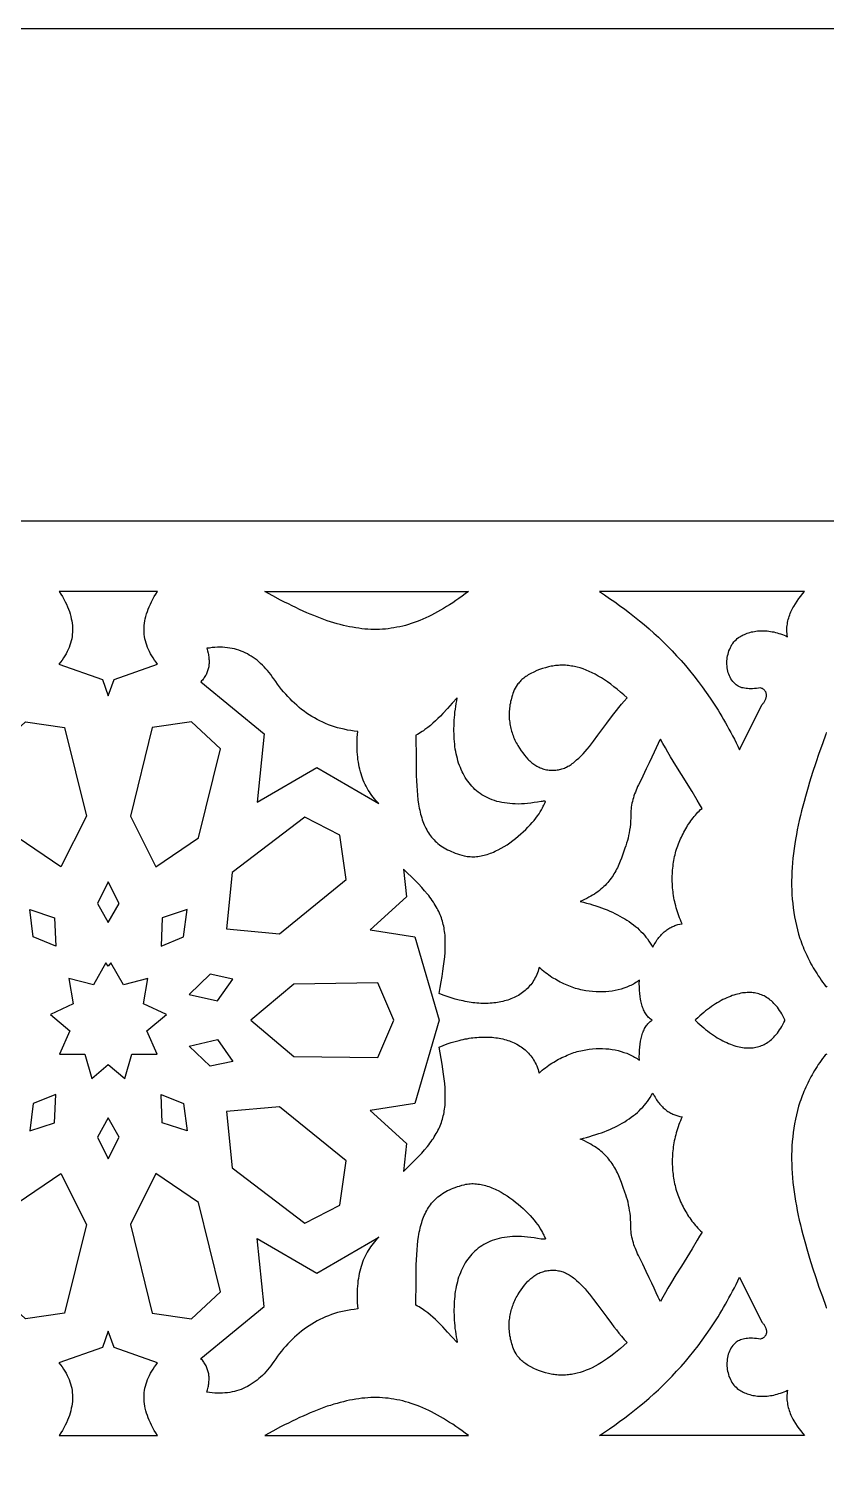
# Model space of a CAD drawing. Extents: x -580 to 580, y -400 to 400.
# Drawn here: x -312.1 to -255.3, y 298 to 400 of the extents above; entities that cross this region are included whole.
import ezdxf

# ---------------------------------------------------------------- set-up
doc = ezdxf.new("R2010")
doc.units = 0
doc.layers.add('LAYER_1', color=18, linetype='CONTINUOUS')
doc.layers.add('LAYER_2', color=174, linetype='CONTINUOUS')

msp = doc.modelspace()

# ---------------------------------------------------------------- linework, layer by layer
at = {"layer": 'LAYER_1'}
for points in [[(-580, -400), (580, -400), (580, 400), (-580, 400)], [(-306.42, 352.58), (-306, 353.75), (-302.91, 354.82), (-303.02, 354.97), (-303.13, 355.12), (-303.23, 355.27), (-303.32, 355.42), (-303.41, 355.57), (-303.49, 355.72), (-303.56, 355.87), (-303.63, 356.02), (-303.68, 356.17), (-303.73, 356.33), (-303.77, 356.48), (-303.81, 356.63), (-303.84, 356.79), (-303.86, 356.94), (-303.87, 357.1), (-303.87, 357.26), (-303.87, 357.42), (-303.86, 357.58), (-303.84, 357.74), (-303.82, 357.9), (-303.79, 358.06), (-303.75, 358.23), (-303.7, 358.4), (-303.64, 358.57), (-303.58, 358.74), (-303.51, 358.91), (-303.43, 359.09), (-303.35, 359.27), (-303.25, 359.45), (-303.15, 359.63), (-303.04, 359.81), (-302.93, 360), (-306.42, 360), (-309.91, 360), (-309.79, 359.81), (-309.68, 359.63), (-309.58, 359.45), (-309.49, 359.27), (-309.4, 359.09), (-309.32, 358.91), (-309.25, 358.74), (-309.19, 358.57), (-309.13, 358.4), (-309.09, 358.23), (-309.05, 358.06), (-309.01, 357.9), (-308.99, 357.74), (-308.97, 357.58), (-308.96, 357.42), (-308.96, 357.26), (-308.96, 357.1), (-308.98, 356.94), (-309, 356.79), (-309.02, 356.63), (-309.06, 356.48), (-309.1, 356.33), (-309.15, 356.17), (-309.21, 356.02), (-309.27, 355.87), (-309.34, 355.72), (-309.42, 355.57), (-309.51, 355.42), (-309.6, 355.27), (-309.7, 355.12), (-309.81, 354.97), (-309.93, 354.82), (-306.83, 353.75)], [(-280.8, 360), (-281.03, 359.83), (-281.25, 359.66), (-281.48, 359.5), (-281.7, 359.35), (-281.92, 359.2), (-282.14, 359.06), (-282.36, 358.92), (-282.57, 358.79), (-282.79, 358.66), (-283, 358.54), (-283.21, 358.43), (-283.42, 358.32), (-283.63, 358.22), (-283.84, 358.12), (-284.05, 358.03), (-284.25, 357.94), (-284.46, 357.86), (-284.66, 357.79), (-284.87, 357.72), (-285.07, 357.65), (-285.28, 357.59), (-285.48, 357.54), (-285.69, 357.49), (-285.89, 357.45), (-286.1, 357.41), (-286.3, 357.38), (-286.51, 357.35), (-286.71, 357.33), (-286.92, 357.31), (-287.13, 357.3), (-287.33, 357.3), (-287.54, 357.3), (-287.75, 357.3), (-287.96, 357.32), (-288.17, 357.33), (-288.39, 357.35), (-288.6, 357.38), (-288.82, 357.41), (-289.04, 357.45), (-289.26, 357.49), (-289.48, 357.54), (-289.7, 357.59), (-289.92, 357.64), (-290.15, 357.71), (-290.38, 357.77), (-290.61, 357.85), (-290.85, 357.92), (-291.08, 358.01), (-291.32, 358.09), (-291.56, 358.19), (-291.81, 358.28), (-292.06, 358.39), (-292.31, 358.49), (-292.56, 358.61), (-292.82, 358.72), (-293.08, 358.85), (-293.34, 358.97), (-293.61, 359.11), (-293.88, 359.24), (-294.16, 359.38), (-294.72, 359.68), (-295.29, 360)], [(-271.49, 360), (-271.13, 359.76), (-270.76, 359.51), (-270.4, 359.26), (-270.05, 359.01), (-269.69, 358.74), (-269.34, 358.48), (-268.99, 358.2), (-268.64, 357.92), (-268.3, 357.64), (-267.96, 357.34), (-267.62, 357.04), (-267.29, 356.74), (-266.96, 356.42), (-266.64, 356.1), (-266.31, 355.77), (-266, 355.43), (-265.68, 355.09), (-265.37, 354.73), (-265.07, 354.37), (-264.76, 354), (-264.47, 353.61), (-264.17, 353.22), (-263.89, 352.82), (-263.6, 352.41), (-263.33, 351.99), (-263.19, 351.78), (-263.05, 351.56), (-262.92, 351.34), (-262.79, 351.12), (-262.65, 350.9), (-262.52, 350.67), (-262.39, 350.44), (-262.27, 350.21), (-262.14, 349.97), (-262.01, 349.73), (-261.89, 349.49), (-261.77, 349.25), (-261.65, 349), (-261.53, 348.75), (-259.94, 351.93), (-259.9, 351.97), (-259.87, 352.01), (-259.83, 352.05), (-259.8, 352.09), (-259.77, 352.13), (-259.74, 352.18), (-259.71, 352.22), (-259.69, 352.27), (-259.67, 352.31), (-259.65, 352.36), (-259.64, 352.4), (-259.63, 352.45), (-259.62, 352.49), (-259.61, 352.54), (-259.61, 352.58), (-259.6, 352.63), (-259.61, 352.67), (-259.61, 352.71), (-259.62, 352.75), (-259.63, 352.79), (-259.65, 352.83), (-259.66, 352.87), (-259.69, 352.91), (-259.71, 352.94), (-259.74, 352.98), (-259.77, 353.01), (-259.8, 353.04), (-259.84, 353.06), (-259.88, 353.09), (-259.93, 353.11), (-259.97, 353.13), (-260.03, 353.15), (-260.18, 353.12), (-260.32, 353.1), (-260.46, 353.09), (-260.59, 353.08), (-260.72, 353.08), (-260.84, 353.08), (-260.95, 353.09), (-261.06, 353.1), (-261.16, 353.12), (-261.26, 353.14), (-261.35, 353.16), (-261.44, 353.19), (-261.53, 353.23), (-261.61, 353.27), (-261.68, 353.31), (-261.75, 353.36), (-261.84, 353.44), (-261.92, 353.52), (-262, 353.6), (-262.07, 353.7), (-262.14, 353.79), (-262.19, 353.9), (-262.24, 354), (-262.29, 354.11), (-262.33, 354.22), (-262.36, 354.34), (-262.38, 354.46), (-262.4, 354.58), (-262.41, 354.7), (-262.42, 354.82), (-262.42, 354.94), (-262.42, 355.07), (-262.41, 355.19), (-262.39, 355.31), (-262.37, 355.43), (-262.34, 355.55), (-262.31, 355.67), (-262.27, 355.79), (-262.22, 355.9), (-262.17, 356.01), (-262.12, 356.11), (-262.06, 356.22), (-261.99, 356.31), (-261.92, 356.41), (-261.85, 356.49), (-261.77, 356.57), (-261.68, 356.65), (-261.59, 356.72), (-261.51, 356.77), (-261.43, 356.82), (-261.34, 356.87), (-261.26, 356.91), (-261.16, 356.95), (-261.07, 356.99), (-260.97, 357.03), (-260.88, 357.06), (-260.78, 357.09), (-260.67, 357.12), (-260.57, 357.14), (-260.46, 357.16), (-260.35, 357.17), (-260.25, 357.19), (-260.13, 357.2), (-260.02, 357.2), (-259.91, 357.2), (-259.79, 357.2), (-259.68, 357.2), (-259.56, 357.19), (-259.44, 357.18), (-259.32, 357.16), (-259.2, 357.14), (-259.08, 357.12), (-258.96, 357.09), (-258.84, 357.06), (-258.72, 357.02), (-258.6, 356.98), (-258.47, 356.94), (-258.35, 356.89), (-258.23, 356.84), (-258.11, 356.78), (-258.13, 356.9), (-258.14, 357.01), (-258.15, 357.13), (-258.15, 357.24), (-258.15, 357.35), (-258.15, 357.46), (-258.14, 357.57), (-258.12, 357.68), (-258.1, 357.79), (-258.08, 357.9), (-258.05, 358.01), (-258.02, 358.12), (-257.99, 358.22), (-257.95, 358.33), (-257.91, 358.43), (-257.87, 358.54), (-257.82, 358.64), (-257.77, 358.74), (-257.72, 358.84), (-257.66, 358.94), (-257.55, 359.13), (-257.43, 359.32), (-257.3, 359.5), (-257.17, 359.67), (-257.03, 359.84), (-256.89, 360)], [(-287.18, 344.93), (-287.29, 345.04), (-287.39, 345.15), (-287.49, 345.27), (-287.58, 345.38), (-287.67, 345.5), (-287.76, 345.63), (-287.85, 345.75), (-287.93, 345.88), (-288, 346.01), (-288.08, 346.15), (-288.15, 346.29), (-288.21, 346.43), (-288.28, 346.58), (-288.34, 346.73), (-288.39, 346.88), (-288.44, 347.03), (-288.49, 347.19), (-288.53, 347.36), (-288.57, 347.53), (-288.6, 347.7), (-288.63, 347.87), (-288.66, 348.05), (-288.68, 348.23), (-288.7, 348.42), (-288.71, 348.61), (-288.72, 348.8), (-288.73, 349), (-288.73, 349.2), (-288.72, 349.41), (-288.71, 349.62), (-288.7, 349.83), (-288.68, 350.05), (-288.93, 350.07), (-289.17, 350.11), (-289.41, 350.15), (-289.65, 350.2), (-289.88, 350.25), (-290.11, 350.31), (-290.33, 350.37), (-290.55, 350.45), (-290.76, 350.53), (-290.97, 350.61), (-291.17, 350.7), (-291.37, 350.8), (-291.57, 350.9), (-291.76, 351.01), (-291.95, 351.12), (-292.14, 351.24), (-292.32, 351.36), (-292.5, 351.49), (-292.67, 351.62), (-292.84, 351.76), (-293.01, 351.91), (-293.17, 352.05), (-293.34, 352.21), (-293.49, 352.36), (-293.65, 352.53), (-293.8, 352.69), (-293.95, 352.87), (-294.09, 353.04), (-294.24, 353.22), (-294.38, 353.4), (-294.51, 353.59), (-294.65, 353.78), (-294.76, 353.94), (-294.87, 354.09), (-294.98, 354.23), (-295.1, 354.38), (-295.22, 354.51), (-295.34, 354.64), (-295.46, 354.77), (-295.59, 354.88), (-295.71, 355), (-295.84, 355.11), (-295.98, 355.21), (-296.11, 355.3), (-296.25, 355.4), (-296.39, 355.48), (-296.53, 355.56), (-296.68, 355.63), (-296.82, 355.7), (-296.98, 355.76), (-297.13, 355.82), (-297.29, 355.87), (-297.45, 355.91), (-297.61, 355.95), (-297.78, 355.98), (-297.94, 356), (-298.12, 356.02), (-298.29, 356.03), (-298.47, 356.03), (-298.66, 356.03), (-298.84, 356.02), (-299.03, 356.01), (-299.23, 355.98), (-299.42, 355.96), (-299.37, 355.78), (-299.32, 355.61), (-299.3, 355.52), (-299.29, 355.44), (-299.28, 355.36), (-299.27, 355.28), (-299.26, 355.19), (-299.25, 355.11), (-299.25, 355.03), (-299.25, 354.96), (-299.25, 354.88), (-299.26, 354.8), (-299.27, 354.73), (-299.28, 354.65), (-299.3, 354.58), (-299.31, 354.5), (-299.33, 354.43), (-299.36, 354.36), (-299.38, 354.29), (-299.41, 354.22), (-299.44, 354.15), (-299.47, 354.08), (-299.51, 354.02), (-299.55, 353.95), (-299.59, 353.89), (-299.63, 353.82), (-299.68, 353.76), (-299.73, 353.7), (-299.78, 353.64), (-299.84, 353.58), (-295.34, 349.87), (-295.84, 345.02), (-291.59, 347.49)], [(-269.52, 352.43), (-269.76, 352.65), (-269.99, 352.85), (-270.23, 353.05), (-270.46, 353.23), (-270.68, 353.4), (-270.91, 353.57), (-271.13, 353.72), (-271.35, 353.86), (-271.57, 353.99), (-271.79, 354.11), (-272.01, 354.22), (-272.22, 354.32), (-272.43, 354.41), (-272.64, 354.49), (-272.85, 354.56), (-273.06, 354.61), (-273.27, 354.66), (-273.37, 354.68), (-273.48, 354.7), (-273.58, 354.72), (-273.68, 354.73), (-273.79, 354.74), (-273.89, 354.75), (-273.99, 354.75), (-274.1, 354.75), (-274.2, 354.75), (-274.3, 354.75), (-274.4, 354.74), (-274.51, 354.74), (-274.61, 354.73), (-274.71, 354.71), (-274.81, 354.7), (-274.92, 354.68), (-275.12, 354.64), (-275.33, 354.58), (-275.53, 354.52), (-275.74, 354.45), (-275.94, 354.37), (-276.15, 354.27), (-276.36, 354.17), (-276.46, 354.12), (-276.55, 354.07), (-276.63, 354.01), (-276.72, 353.96), (-276.8, 353.9), (-276.87, 353.84), (-276.94, 353.79), (-277.01, 353.73), (-277.07, 353.67), (-277.13, 353.61), (-277.18, 353.55), (-277.23, 353.49), (-277.28, 353.43), (-277.33, 353.37), (-277.41, 353.24), (-277.48, 353.12), (-277.54, 353), (-277.6, 352.87), (-277.64, 352.75), (-277.68, 352.64), (-277.71, 352.52), (-277.77, 352.3), (-277.8, 352.18), (-277.82, 352.06), (-277.85, 351.95), (-277.86, 351.83), (-277.88, 351.71), (-277.89, 351.6), (-277.9, 351.48), (-277.91, 351.37), (-277.91, 351.25), (-277.91, 351.14), (-277.9, 351.03), (-277.9, 350.92), (-277.89, 350.81), (-277.87, 350.7), (-277.86, 350.59), (-277.84, 350.48), (-277.82, 350.38), (-277.79, 350.27), (-277.77, 350.16), (-277.74, 350.06), (-277.7, 349.95), (-277.67, 349.85), (-277.63, 349.75), (-277.59, 349.64), (-277.54, 349.54), (-277.5, 349.44), (-277.45, 349.34), (-277.4, 349.24), (-277.34, 349.14), (-277.28, 349.04), (-277.16, 348.85), (-277.05, 348.68), (-276.93, 348.52), (-276.82, 348.36), (-276.69, 348.22), (-276.57, 348.08), (-276.5, 348.01), (-276.44, 347.95), (-276.37, 347.89), (-276.3, 347.83), (-276.23, 347.78), (-276.16, 347.72), (-276.08, 347.67), (-276.01, 347.62), (-275.93, 347.58), (-275.85, 347.54), (-275.77, 347.5), (-275.69, 347.46), (-275.61, 347.43), (-275.52, 347.4), (-275.43, 347.37), (-275.35, 347.35), (-275.25, 347.33), (-275.16, 347.31), (-275.06, 347.3), (-274.97, 347.29), (-274.87, 347.29), (-274.76, 347.29), (-274.67, 347.29), (-274.58, 347.3), (-274.49, 347.31), (-274.4, 347.32), (-274.32, 347.34), (-274.23, 347.36), (-274.15, 347.39), (-274.06, 347.42), (-273.98, 347.45), (-273.9, 347.49), (-273.82, 347.52), (-273.73, 347.57), (-273.65, 347.61), (-273.57, 347.66), (-273.49, 347.71), (-273.42, 347.77), (-273.34, 347.83), (-273.26, 347.89), (-273.11, 348.02), (-272.95, 348.15), (-272.8, 348.3), (-272.65, 348.46), (-272.5, 348.63), (-272.35, 348.8), (-272.2, 348.99), (-272.05, 349.17), (-271.9, 349.37), (-271.6, 349.78), (-270.96, 350.64), (-270.63, 351.09), (-270.45, 351.31), (-270.28, 351.54), (-270.1, 351.76), (-269.91, 351.98), (-269.72, 352.21)], [(-275.89, 345.03), (-276.13, 344.99), (-276.37, 344.96), (-276.6, 344.93), (-276.82, 344.91), (-277.04, 344.9), (-277.26, 344.89), (-277.47, 344.9), (-277.67, 344.9), (-277.87, 344.92), (-278.06, 344.94), (-278.25, 344.97), (-278.43, 345), (-278.61, 345.04), (-278.78, 345.08), (-278.95, 345.13), (-279.11, 345.19), (-279.27, 345.25), (-279.42, 345.32), (-279.56, 345.39), (-279.71, 345.47), (-279.84, 345.55), (-279.97, 345.64), (-280.1, 345.73), (-280.22, 345.83), (-280.34, 345.93), (-280.45, 346.04), (-280.56, 346.15), (-280.66, 346.27), (-280.76, 346.39), (-280.85, 346.51), (-280.94, 346.64), (-281.03, 346.77), (-281.11, 346.91), (-281.18, 347.05), (-281.25, 347.19), (-281.32, 347.34), (-281.38, 347.49), (-281.44, 347.64), (-281.5, 347.8), (-281.55, 347.96), (-281.59, 348.12), (-281.64, 348.29), (-281.67, 348.45), (-281.71, 348.62), (-281.74, 348.8), (-281.76, 348.97), (-281.78, 349.15), (-281.8, 349.33), (-281.82, 349.52), (-281.83, 349.7), (-281.83, 349.89), (-281.84, 350.07), (-281.84, 350.26), (-281.83, 350.45), (-281.82, 350.65), (-281.81, 350.84), (-281.8, 351.04), (-281.78, 351.23), (-281.76, 351.43), (-281.73, 351.63), (-281.7, 351.83), (-281.67, 352.03), (-281.64, 352.23), (-281.6, 352.43), (-281.95, 352.05), (-282.29, 351.68), (-282.63, 351.32), (-282.8, 351.14), (-282.97, 350.97), (-283.15, 350.8), (-283.33, 350.63), (-283.51, 350.47), (-283.7, 350.32), (-283.9, 350.18), (-284, 350.1), (-284.1, 350.04), (-284.21, 349.97), (-284.32, 349.9), (-284.42, 349.84), (-284.54, 349.78), (-284.53, 348.07), (-284.53, 347.67), (-284.52, 347.29), (-284.51, 346.91), (-284.5, 346.55), (-284.48, 346.19), (-284.46, 345.85), (-284.43, 345.52), (-284.4, 345.2), (-284.35, 344.89), (-284.33, 344.74), (-284.3, 344.59), (-284.27, 344.45), (-284.24, 344.31), (-284.21, 344.17), (-284.17, 344.04), (-284.13, 343.9), (-284.09, 343.77), (-284.04, 343.65), (-284, 343.52), (-283.95, 343.4), (-283.89, 343.28), (-283.83, 343.17), (-283.77, 343.05), (-283.71, 342.94), (-283.64, 342.84), (-283.57, 342.73), (-283.5, 342.63), (-283.42, 342.53), (-283.34, 342.44), (-283.25, 342.34), (-283.16, 342.25), (-283.07, 342.17), (-282.97, 342.08), (-282.87, 342), (-282.76, 341.92), (-282.65, 341.85), (-282.53, 341.78), (-282.41, 341.71), (-282.29, 341.64), (-282.16, 341.58), (-282.02, 341.52), (-281.88, 341.46), (-281.74, 341.4), (-281.59, 341.35), (-281.43, 341.3), (-281.27, 341.25), (-281.1, 341.21), (-281, 341.19), (-280.89, 341.17), (-280.78, 341.15), (-280.68, 341.15), (-280.57, 341.14), (-280.46, 341.14), (-280.35, 341.14), (-280.24, 341.15), (-280.13, 341.16), (-280.02, 341.18), (-279.91, 341.2), (-279.8, 341.22), (-279.69, 341.25), (-279.58, 341.28), (-279.47, 341.31), (-279.35, 341.35), (-279.24, 341.39), (-279.13, 341.43), (-279.02, 341.48), (-278.91, 341.53), (-278.8, 341.58), (-278.7, 341.63), (-278.48, 341.75), (-278.27, 341.87), (-278.06, 342), (-277.85, 342.14), (-277.65, 342.29), (-277.46, 342.44), (-277.26, 342.6), (-277.08, 342.76), (-276.9, 342.92), (-276.73, 343.08), (-276.57, 343.25), (-276.41, 343.41), (-276.27, 343.57), (-276.13, 343.73), (-276, 343.89), (-275.89, 344.05), (-275.78, 344.2), (-275.69, 344.34), (-275.6, 344.48), (-275.53, 344.61), (-275.48, 344.74), (-275.45, 344.8), (-275.42, 344.86), (-275.37, 344.95), (-275.35, 344.99), (-275.34, 345.02), (-275.33, 345.05), (-275.33, 345.06), (-275.34, 345.07), (-275.34, 345.08), (-275.35, 345.08), (-275.38, 345.09), (-275.42, 345.09), (-275.48, 345.09), (-275.55, 345.08), (-275.64, 345.07)], [(-312.32, 350.74), (-309.53, 350.34), (-307.98, 344.03), (-309.79, 340.42), (-312.82, 342.49), (-314.39, 348.82)], [(-300.51, 350.74), (-303.3, 350.34), (-304.85, 344.03), (-303.05, 340.42), (-300.01, 342.49), (-298.44, 348.82)], [(-264.19, 344.58), (-264.36, 344.87), (-264.53, 345.17), (-264.9, 345.77), (-265.66, 347), (-266.05, 347.63), (-266.43, 348.25), (-266.61, 348.57), (-266.79, 348.88), (-266.97, 349.19), (-267.14, 349.5), (-267.23, 349.35), (-267.3, 349.2), (-267.45, 348.89), (-267.6, 348.57), (-267.76, 348.22), (-267.94, 347.83), (-268.15, 347.38), (-268.4, 346.86), (-268.54, 346.57), (-268.7, 346.25), (-268.77, 346.13), (-268.82, 346), (-268.88, 345.87), (-268.93, 345.74), (-268.98, 345.61), (-269.03, 345.48), (-269.07, 345.34), (-269.11, 345.21), (-269.14, 345.08), (-269.17, 344.94), (-269.2, 344.81), (-269.22, 344.67), (-269.24, 344.54), (-269.25, 344.4), (-269.25, 344.27), (-269.26, 344.14), (-269.26, 343.9), (-269.27, 343.68), (-269.28, 343.46), (-269.31, 343.25), (-269.34, 343.04), (-269.37, 342.85), (-269.41, 342.66), (-269.45, 342.47), (-269.5, 342.29), (-269.55, 342.11), (-269.61, 341.93), (-269.67, 341.75), (-269.79, 341.4), (-269.92, 341.05), (-270.01, 340.82), (-270.11, 340.59), (-270.21, 340.36), (-270.27, 340.25), (-270.33, 340.14), (-270.39, 340.03), (-270.45, 339.92), (-270.52, 339.82), (-270.59, 339.71), (-270.66, 339.61), (-270.74, 339.51), (-270.82, 339.41), (-270.9, 339.31), (-270.99, 339.21), (-271.08, 339.11), (-271.18, 339.02), (-271.27, 338.93), (-271.38, 338.84), (-271.49, 338.75), (-271.6, 338.66), (-271.72, 338.58), (-271.84, 338.49), (-271.97, 338.41), (-272.1, 338.33), (-272.24, 338.26), (-272.39, 338.18), (-272.54, 338.11), (-272.69, 338.04), (-272.85, 337.97), (-272.63, 337.91), (-272.4, 337.85), (-272.18, 337.79), (-271.97, 337.73), (-271.75, 337.66), (-271.54, 337.59), (-271.34, 337.52), (-271.14, 337.44), (-270.94, 337.36), (-270.75, 337.28), (-270.56, 337.2), (-270.38, 337.11), (-270.2, 337.02), (-270.03, 336.93), (-269.86, 336.83), (-269.69, 336.74), (-269.53, 336.63), (-269.37, 336.53), (-269.22, 336.42), (-269.07, 336.31), (-268.93, 336.19), (-268.79, 336.08), (-268.66, 335.95), (-268.53, 335.83), (-268.41, 335.7), (-268.29, 335.57), (-268.18, 335.43), (-268.07, 335.3), (-267.97, 335.15), (-267.87, 335.01), (-267.78, 334.86), (-267.69, 334.71), (-267.64, 334.81), (-267.59, 334.9), (-267.53, 335), (-267.48, 335.08), (-267.42, 335.17), (-267.37, 335.25), (-267.31, 335.33), (-267.25, 335.41), (-267.19, 335.48), (-267.13, 335.55), (-267.07, 335.62), (-267.01, 335.68), (-266.95, 335.74), (-266.88, 335.8), (-266.82, 335.85), (-266.75, 335.91), (-266.69, 335.95), (-266.62, 336), (-266.55, 336.04), (-266.48, 336.08), (-266.41, 336.12), (-266.34, 336.16), (-266.27, 336.19), (-266.2, 336.22), (-266.13, 336.25), (-266.06, 336.27), (-265.91, 336.32), (-265.76, 336.35), (-265.61, 336.38), (-265.67, 336.52), (-265.73, 336.66), (-265.79, 336.81), (-265.84, 336.95), (-265.89, 337.09), (-265.94, 337.23), (-265.98, 337.38), (-266.02, 337.52), (-266.06, 337.66), (-266.1, 337.81), (-266.13, 337.95), (-266.16, 338.09), (-266.19, 338.23), (-266.21, 338.38), (-266.23, 338.52), (-266.25, 338.66), (-266.27, 338.8), (-266.28, 338.94), (-266.29, 339.09), (-266.3, 339.23), (-266.31, 339.37), (-266.31, 339.51), (-266.31, 339.65), (-266.31, 339.79), (-266.3, 339.93), (-266.29, 340.06), (-266.28, 340.2), (-266.27, 340.34), (-266.25, 340.47), (-266.23, 340.61), (-266.21, 340.75), (-266.19, 340.88), (-266.16, 341.01), (-266.14, 341.15), (-266.1, 341.28), (-266.07, 341.41), (-266.04, 341.54), (-266, 341.67), (-265.96, 341.8), (-265.91, 341.92), (-265.87, 342.05), (-265.82, 342.17), (-265.77, 342.3), (-265.72, 342.42), (-265.66, 342.54), (-265.6, 342.66), (-265.54, 342.78), (-265.48, 342.9), (-265.42, 343.02), (-265.35, 343.13), (-265.28, 343.25), (-265.21, 343.36), (-265.14, 343.47), (-265.06, 343.58), (-264.99, 343.69), (-264.91, 343.79), (-264.82, 343.9), (-264.74, 344), (-264.65, 344.1), (-264.57, 344.2), (-264.48, 344.3), (-264.38, 344.39), (-264.29, 344.49)], [(-289.5, 339.52), (-289.96, 342.67), (-292.43, 343.95), (-297.61, 340.03), (-298.01, 336.01), (-294.25, 335.67)], [(-267.73, 329.52), (-267.74, 329.52), (-267.73, 329.53), (-267.74, 329.53), (-267.81, 329.57), (-267.87, 329.62), (-267.93, 329.67), (-267.99, 329.72), (-268.04, 329.78), (-268.09, 329.84), (-268.14, 329.9), (-268.19, 329.97), (-268.23, 330.04), (-268.27, 330.12), (-268.31, 330.19), (-268.35, 330.27), (-268.38, 330.36), (-268.42, 330.44), (-268.45, 330.53), (-268.47, 330.62), (-268.5, 330.72), (-268.52, 330.81), (-268.54, 330.91), (-268.56, 331.01), (-268.59, 331.22), (-268.62, 331.43), (-268.64, 331.66), (-268.64, 331.89), (-268.65, 332.12), (-268.64, 332.36), (-268.72, 332.31), (-268.81, 332.25), (-268.89, 332.2), (-268.98, 332.14), (-269.07, 332.09), (-269.16, 332.05), (-269.26, 332), (-269.35, 331.96), (-269.45, 331.92), (-269.54, 331.88), (-269.74, 331.8), (-269.95, 331.74), (-270.16, 331.68), (-270.37, 331.63), (-270.59, 331.6), (-270.81, 331.57), (-271.04, 331.54), (-271.27, 331.53), (-271.5, 331.53), (-271.73, 331.54), (-271.97, 331.56), (-272.21, 331.58), (-272.45, 331.62), (-272.57, 331.64), (-272.69, 331.67), (-272.81, 331.69), (-272.94, 331.72), (-273.06, 331.76), (-273.18, 331.79), (-273.3, 331.83), (-273.42, 331.87), (-273.54, 331.91), (-273.66, 331.96), (-273.78, 332.01), (-273.91, 332.06), (-274.03, 332.11), (-274.15, 332.17), (-274.27, 332.23), (-274.39, 332.29), (-274.51, 332.36), (-274.62, 332.43), (-274.74, 332.5), (-274.86, 332.57), (-274.98, 332.65), (-275.09, 332.73), (-275.21, 332.81), (-275.32, 332.9), (-275.44, 332.99), (-275.55, 333.08), (-275.66, 333.17), (-275.77, 333.27), (-275.81, 333.14), (-275.85, 333.02), (-275.89, 332.9), (-275.94, 332.78), (-275.99, 332.66), (-276.05, 332.55), (-276.11, 332.45), (-276.17, 332.34), (-276.23, 332.24), (-276.3, 332.14), (-276.37, 332.05), (-276.45, 331.96), (-276.52, 331.87), (-276.61, 331.79), (-276.69, 331.71), (-276.78, 331.63), (-276.86, 331.56), (-276.96, 331.49), (-277.05, 331.42), (-277.15, 331.36), (-277.25, 331.29), (-277.35, 331.24), (-277.45, 331.18), (-277.56, 331.13), (-277.67, 331.08), (-277.78, 331.04), (-277.89, 331), (-278.01, 330.96), (-278.12, 330.92), (-278.24, 330.89), (-278.36, 330.86), (-278.49, 330.83), (-278.61, 330.81), (-278.74, 330.78), (-278.86, 330.77), (-278.99, 330.75), (-279.12, 330.74), (-279.25, 330.73), (-279.39, 330.72), (-279.52, 330.72), (-279.65, 330.72), (-279.79, 330.72), (-279.93, 330.72), (-280.06, 330.73), (-280.2, 330.74), (-280.34, 330.75), (-280.48, 330.77), (-280.62, 330.79), (-280.76, 330.81), (-280.9, 330.83), (-281.04, 330.86), (-281.19, 330.89), (-281.33, 330.92), (-281.47, 330.95), (-281.75, 331.03), (-282.04, 331.11), (-282.32, 331.21), (-282.61, 331.31), (-282.89, 331.43), (-282.81, 331.85), (-282.74, 332.25), (-282.68, 332.64), (-282.62, 333), (-282.57, 333.36), (-282.53, 333.69), (-282.49, 334.02), (-282.47, 334.33), (-282.45, 334.62), (-282.45, 334.91), (-282.45, 335.05), (-282.45, 335.19), (-282.45, 335.32), (-282.46, 335.45), (-282.47, 335.58), (-282.48, 335.71), (-282.5, 335.84), (-282.52, 335.96), (-282.54, 336.08), (-282.56, 336.2), (-282.59, 336.32), (-282.62, 336.44), (-282.65, 336.56), (-282.69, 336.68), (-282.73, 336.79), (-282.77, 336.91), (-282.82, 337.02), (-282.87, 337.13), (-282.92, 337.25), (-282.97, 337.36), (-283.03, 337.47), (-283.09, 337.58), (-283.16, 337.7), (-283.23, 337.81), (-283.3, 337.92), (-283.38, 338.03), (-283.46, 338.15), (-283.54, 338.26), (-283.63, 338.38), (-283.72, 338.49), (-283.92, 338.73), (-284.13, 338.96), (-284.35, 339.21), (-284.6, 339.46), (-284.86, 339.72), (-285.13, 339.98), (-285.43, 340.26), (-285.22, 338.29), (-287.8, 335.94), (-284.61, 335.44), (-282.88, 329.52), (-284.61, 323.6), (-287.8, 323.11), (-285.22, 320.75), (-285.43, 318.78), (-285.13, 319.06), (-284.86, 319.33), (-284.6, 319.59), (-284.35, 319.84), (-284.13, 320.08), (-283.92, 320.32), (-283.72, 320.55), (-283.63, 320.67), (-283.54, 320.78), (-283.46, 320.9), (-283.38, 321.01), (-283.3, 321.12), (-283.23, 321.24), (-283.16, 321.35), (-283.09, 321.46), (-283.03, 321.57), (-282.97, 321.69), (-282.92, 321.8), (-282.87, 321.91), (-282.82, 322.02), (-282.77, 322.14), (-282.73, 322.25), (-282.69, 322.37), (-282.65, 322.48), (-282.62, 322.6), (-282.59, 322.72), (-282.56, 322.84), (-282.54, 322.96), (-282.52, 323.08), (-282.5, 323.21), (-282.48, 323.34), (-282.47, 323.46), (-282.46, 323.59), (-282.45, 323.73), (-282.45, 323.86), (-282.45, 324), (-282.45, 324.14), (-282.45, 324.42), (-282.47, 324.72), (-282.49, 325.03), (-282.53, 325.35), (-282.57, 325.69), (-282.62, 326.04), (-282.68, 326.41), (-282.74, 326.8), (-282.81, 327.2), (-282.89, 327.62), (-282.61, 327.73), (-282.32, 327.84), (-282.04, 327.93), (-281.75, 328.02), (-281.47, 328.09), (-281.33, 328.13), (-281.19, 328.16), (-281.04, 328.19), (-280.9, 328.21), (-280.76, 328.24), (-280.62, 328.26), (-280.48, 328.28), (-280.34, 328.29), (-280.2, 328.3), (-280.06, 328.31), (-279.93, 328.32), (-279.79, 328.33), (-279.65, 328.33), (-279.52, 328.33), (-279.39, 328.32), (-279.25, 328.32), (-279.12, 328.31), (-278.99, 328.29), (-278.86, 328.28), (-278.74, 328.26), (-278.61, 328.24), (-278.49, 328.22), (-278.36, 328.19), (-278.24, 328.16), (-278.12, 328.13), (-278.01, 328.09), (-277.89, 328.05), (-277.78, 328.01), (-277.67, 327.96), (-277.56, 327.91), (-277.45, 327.86), (-277.35, 327.81), (-277.25, 327.75), (-277.15, 327.69), (-277.05, 327.63), (-276.96, 327.56), (-276.86, 327.49), (-276.78, 327.41), (-276.69, 327.34), (-276.61, 327.26), (-276.52, 327.17), (-276.45, 327.09), (-276.37, 326.99), (-276.3, 326.9), (-276.23, 326.8), (-276.17, 326.7), (-276.11, 326.6), (-276.05, 326.49), (-275.99, 326.38), (-275.94, 326.27), (-275.89, 326.15), (-275.85, 326.03), (-275.81, 325.9), (-275.77, 325.77), (-275.66, 325.87), (-275.55, 325.97), (-275.44, 326.06), (-275.32, 326.15), (-275.21, 326.23), (-275.09, 326.32), (-274.98, 326.4), (-274.86, 326.47), (-274.74, 326.55), (-274.62, 326.62), (-274.51, 326.69), (-274.39, 326.75), (-274.27, 326.81), (-274.15, 326.87), (-274.03, 326.93), (-273.91, 326.98), (-273.78, 327.04), (-273.66, 327.09), (-273.54, 327.13), (-273.42, 327.17), (-273.3, 327.22), (-273.18, 327.25), (-273.06, 327.29), (-272.94, 327.32), (-272.81, 327.35), (-272.69, 327.38), (-272.57, 327.4), (-272.45, 327.43), (-272.21, 327.46), (-271.97, 327.49), (-271.73, 327.51), (-271.5, 327.51), (-271.27, 327.51), (-271.04, 327.5), (-270.81, 327.48), (-270.59, 327.45), (-270.37, 327.41), (-270.16, 327.36), (-269.95, 327.31), (-269.74, 327.24), (-269.54, 327.17), (-269.45, 327.13), (-269.35, 327.09), (-269.26, 327.04), (-269.16, 327), (-269.07, 326.95), (-268.98, 326.9), (-268.89, 326.85), (-268.81, 326.8), (-268.72, 326.74), (-268.64, 326.68), (-268.65, 326.92), (-268.64, 327.16), (-268.64, 327.39), (-268.62, 327.61), (-268.59, 327.83), (-268.56, 328.04), (-268.54, 328.14), (-268.52, 328.23), (-268.5, 328.33), (-268.47, 328.42), (-268.45, 328.51), (-268.42, 328.6), (-268.38, 328.69), (-268.35, 328.77), (-268.31, 328.85), (-268.27, 328.93), (-268.23, 329), (-268.19, 329.07), (-268.14, 329.14), (-268.09, 329.2), (-268.04, 329.27), (-267.99, 329.32), (-267.93, 329.38), (-267.87, 329.43), (-267.81, 329.47), (-267.74, 329.52)], [(-306.42, 336.47), (-305.65, 337.82), (-306.42, 339.36), (-307.18, 337.82)], [(-310.16, 334.79), (-311.76, 335.44), (-312.01, 337.39), (-310.25, 336.81)], [(-302.67, 334.79), (-301.08, 335.44), (-300.82, 337.39), (-302.58, 336.81)], [(-306.42, 326.38), (-305.24, 325.38), (-304.75, 327.12), (-302.94, 327.11), (-303.68, 328.76), (-302.29, 329.92), (-303.92, 330.7), (-303.6, 332.48), (-305.35, 332.04), (-306.24, 333.6), (-306.42, 333.37), (-306.59, 333.6), (-307.48, 332.04), (-309.23, 332.48), (-308.91, 330.7), (-310.54, 329.92), (-309.15, 328.76), (-309.89, 327.11), (-308.09, 327.12), (-307.59, 325.38)], [(-300.67, 331.35), (-298.66, 330.9), (-297.56, 332.44), (-299.18, 332.8)], [(-296.29, 329.52), (-293.23, 326.95), (-287.26, 326.87), (-286.11, 329.52), (-287.26, 332.17), (-293.23, 332.09)], [(-259, 330.64), (-259.08, 330.72), (-259.16, 330.81), (-259.25, 330.89), (-259.33, 330.96), (-259.42, 331.03), (-259.51, 331.09), (-259.6, 331.15), (-259.69, 331.2), (-259.78, 331.25), (-259.87, 331.29), (-259.96, 331.33), (-260.06, 331.36), (-260.15, 331.39), (-260.25, 331.42), (-260.35, 331.44), (-260.45, 331.46), (-260.55, 331.47), (-260.65, 331.49), (-260.76, 331.49), (-260.87, 331.49), (-260.98, 331.49), (-261.09, 331.48), (-261.2, 331.47), (-261.32, 331.46), (-261.43, 331.44), (-261.55, 331.41), (-261.67, 331.38), (-261.79, 331.35), (-261.92, 331.31), (-262.04, 331.27), (-262.17, 331.22), (-262.3, 331.17), (-262.43, 331.11), (-262.56, 331.05), (-262.7, 330.99), (-262.83, 330.92), (-262.96, 330.84), (-263.1, 330.76), (-263.24, 330.68), (-263.37, 330.59), (-263.51, 330.49), (-263.65, 330.39), (-263.79, 330.29), (-263.93, 330.18), (-264.07, 330.07), (-264.21, 329.95), (-264.35, 329.83), (-264.49, 329.7), (-264.63, 329.57), (-264.68, 329.52), (-264.63, 329.47), (-264.49, 329.34), (-264.35, 329.22), (-264.21, 329.09), (-264.07, 328.98), (-263.93, 328.86), (-263.79, 328.76), (-263.65, 328.65), (-263.51, 328.55), (-263.37, 328.46), (-263.24, 328.37), (-263.1, 328.28), (-262.96, 328.2), (-262.83, 328.13), (-262.7, 328.06), (-262.56, 327.99), (-262.43, 327.93), (-262.3, 327.87), (-262.17, 327.82), (-262.04, 327.77), (-261.92, 327.73), (-261.79, 327.69), (-261.67, 327.66), (-261.55, 327.63), (-261.43, 327.61), (-261.32, 327.59), (-261.2, 327.57), (-261.09, 327.56), (-260.98, 327.55), (-260.87, 327.55), (-260.76, 327.55), (-260.65, 327.56), (-260.55, 327.57), (-260.45, 327.58), (-260.35, 327.6), (-260.25, 327.63), (-260.15, 327.65), (-260.06, 327.68), (-259.96, 327.72), (-259.87, 327.76), (-259.78, 327.8), (-259.69, 327.85), (-259.6, 327.9), (-259.51, 327.96), (-259.42, 328.02), (-259.33, 328.09), (-259.25, 328.16), (-259.16, 328.24), (-259.08, 328.32), (-259, 328.41), (-258.91, 328.5), (-258.83, 328.61), (-258.75, 328.71), (-258.67, 328.83), (-258.59, 328.95), (-258.52, 329.07), (-258.44, 329.21), (-258.37, 329.35), (-258.3, 329.49), (-258.29, 329.52), (-258.3, 329.55), (-258.37, 329.7), (-258.44, 329.84), (-258.52, 329.97), (-258.59, 330.1), (-258.67, 330.22), (-258.75, 330.33), (-258.83, 330.44), (-258.91, 330.54)], [(-300.67, 327.69), (-298.66, 328.15), (-297.56, 326.6), (-299.18, 326.25)], [(-264.19, 314.46), (-264.36, 314.17), (-264.53, 313.88), (-264.9, 313.28), (-265.66, 312.04), (-266.05, 311.42), (-266.43, 310.79), (-266.61, 310.48), (-266.79, 310.16), (-266.97, 309.85), (-267.14, 309.54), (-267.23, 309.7), (-267.3, 309.85), (-267.45, 310.15), (-267.6, 310.48), (-267.76, 310.83), (-267.94, 311.22), (-268.15, 311.67), (-268.4, 312.19), (-268.54, 312.48), (-268.7, 312.8), (-268.77, 312.92), (-268.82, 313.05), (-268.88, 313.17), (-268.93, 313.3), (-268.98, 313.44), (-269.03, 313.57), (-269.07, 313.7), (-269.11, 313.84), (-269.14, 313.97), (-269.17, 314.11), (-269.2, 314.24), (-269.22, 314.37), (-269.24, 314.51), (-269.25, 314.64), (-269.25, 314.77), (-269.26, 314.9), (-269.26, 315.14), (-269.27, 315.37), (-269.28, 315.59), (-269.31, 315.8), (-269.34, 316), (-269.37, 316.2), (-269.41, 316.39), (-269.45, 316.58), (-269.5, 316.76), (-269.55, 316.94), (-269.61, 317.12), (-269.67, 317.29), (-269.79, 317.64), (-269.92, 317.99), (-270.01, 318.23), (-270.11, 318.46), (-270.21, 318.68), (-270.27, 318.8), (-270.33, 318.91), (-270.39, 319.02), (-270.45, 319.12), (-270.52, 319.23), (-270.59, 319.33), (-270.66, 319.44), (-270.74, 319.54), (-270.82, 319.64), (-270.9, 319.74), (-270.99, 319.84), (-271.08, 319.93), (-271.18, 320.03), (-271.27, 320.12), (-271.38, 320.21), (-271.49, 320.3), (-271.6, 320.38), (-271.72, 320.47), (-271.84, 320.55), (-271.97, 320.63), (-272.1, 320.71), (-272.24, 320.79), (-272.39, 320.86), (-272.54, 320.94), (-272.69, 321.01), (-272.85, 321.08), (-272.63, 321.13), (-272.4, 321.19), (-272.18, 321.25), (-271.97, 321.32), (-271.75, 321.39), (-271.54, 321.46), (-271.34, 321.53), (-271.14, 321.6), (-270.94, 321.68), (-270.75, 321.76), (-270.56, 321.85), (-270.38, 321.93), (-270.2, 322.02), (-270.03, 322.12), (-269.86, 322.21), (-269.69, 322.31), (-269.53, 322.41), (-269.37, 322.52), (-269.22, 322.63), (-269.07, 322.74), (-268.93, 322.85), (-268.79, 322.97), (-268.66, 323.09), (-268.53, 323.22), (-268.41, 323.34), (-268.29, 323.48), (-268.18, 323.61), (-268.07, 323.75), (-267.97, 323.89), (-267.87, 324.04), (-267.78, 324.19), (-267.69, 324.34), (-267.64, 324.24), (-267.59, 324.14), (-267.53, 324.05), (-267.48, 323.96), (-267.42, 323.87), (-267.37, 323.79), (-267.31, 323.71), (-267.25, 323.64), (-267.19, 323.56), (-267.13, 323.49), (-267.07, 323.43), (-267.01, 323.36), (-266.95, 323.3), (-266.88, 323.25), (-266.82, 323.19), (-266.75, 323.14), (-266.69, 323.09), (-266.62, 323.04), (-266.55, 323), (-266.48, 322.96), (-266.41, 322.92), (-266.34, 322.89), (-266.27, 322.85), (-266.2, 322.82), (-266.13, 322.8), (-266.06, 322.77), (-265.91, 322.73), (-265.76, 322.69), (-265.61, 322.66), (-265.67, 322.52), (-265.73, 322.38), (-265.79, 322.24), (-265.84, 322.1), (-265.89, 321.95), (-265.94, 321.81), (-265.98, 321.67), (-266.02, 321.53), (-266.06, 321.38), (-266.1, 321.24), (-266.13, 321.1), (-266.16, 320.95), (-266.19, 320.81), (-266.21, 320.67), (-266.23, 320.53), (-266.25, 320.38), (-266.27, 320.24), (-266.28, 320.1), (-266.29, 319.96), (-266.3, 319.82), (-266.31, 319.68), (-266.31, 319.54), (-266.31, 319.4), (-266.31, 319.26), (-266.3, 319.12), (-266.29, 318.98), (-266.28, 318.84), (-266.27, 318.71), (-266.25, 318.57), (-266.23, 318.43), (-266.21, 318.3), (-266.19, 318.17), (-266.16, 318.03), (-266.14, 317.9), (-266.1, 317.77), (-266.07, 317.64), (-266.04, 317.51), (-266, 317.38), (-265.96, 317.25), (-265.91, 317.12), (-265.87, 317), (-265.82, 316.87), (-265.77, 316.75), (-265.72, 316.62), (-265.66, 316.5), (-265.6, 316.38), (-265.54, 316.26), (-265.48, 316.15), (-265.42, 316.03), (-265.35, 315.91), (-265.28, 315.8), (-265.21, 315.69), (-265.14, 315.58), (-265.06, 315.47), (-264.99, 315.36), (-264.91, 315.25), (-264.82, 315.15), (-264.74, 315.05), (-264.65, 314.94), (-264.57, 314.85), (-264.48, 314.75), (-264.38, 314.65), (-264.29, 314.56)], [(-310.16, 324.25), (-311.76, 323.61), (-312.01, 321.65), (-310.25, 322.23)], [(-302.67, 324.25), (-301.08, 323.61), (-300.82, 321.65), (-302.58, 322.23)], [(-297.61, 319.02), (-292.43, 315.1), (-289.96, 316.37), (-289.5, 319.52), (-294.25, 323.37), (-298.01, 323.03)], [(-306.42, 319.68), (-305.65, 321.22), (-306.42, 322.58), (-307.18, 321.22)], [(-307.98, 315.01), (-309.53, 308.71), (-312.32, 308.31), (-314.39, 310.22), (-312.82, 316.56), (-309.79, 318.63)], [(-304.85, 315.01), (-303.3, 308.71), (-300.51, 308.31), (-298.44, 310.22), (-300.01, 316.56), (-303.05, 318.63)], [(-275.89, 314.02), (-276.13, 314.06), (-276.37, 314.09), (-276.6, 314.11), (-276.82, 314.13), (-277.04, 314.15), (-277.26, 314.15), (-277.47, 314.15), (-277.67, 314.14), (-277.87, 314.13), (-278.06, 314.11), (-278.25, 314.08), (-278.43, 314.05), (-278.61, 314.01), (-278.78, 313.96), (-278.95, 313.91), (-279.11, 313.86), (-279.27, 313.79), (-279.42, 313.73), (-279.56, 313.65), (-279.71, 313.58), (-279.84, 313.49), (-279.97, 313.41), (-280.1, 313.31), (-280.22, 313.21), (-280.34, 313.11), (-280.45, 313.01), (-280.56, 312.89), (-280.66, 312.78), (-280.76, 312.66), (-280.85, 312.53), (-280.94, 312.41), (-281.03, 312.27), (-281.11, 312.14), (-281.18, 312), (-281.25, 311.85), (-281.32, 311.71), (-281.38, 311.56), (-281.44, 311.4), (-281.5, 311.25), (-281.55, 311.09), (-281.59, 310.93), (-281.64, 310.76), (-281.67, 310.59), (-281.71, 310.42), (-281.74, 310.25), (-281.76, 310.07), (-281.78, 309.89), (-281.8, 309.71), (-281.82, 309.53), (-281.83, 309.35), (-281.83, 309.16), (-281.84, 308.97), (-281.84, 308.78), (-281.83, 308.59), (-281.82, 308.4), (-281.81, 308.2), (-281.8, 308.01), (-281.78, 307.81), (-281.76, 307.61), (-281.73, 307.42), (-281.7, 307.22), (-281.67, 307.02), (-281.64, 306.82), (-281.6, 306.62), (-281.95, 306.99), (-282.29, 307.36), (-282.63, 307.73), (-282.8, 307.9), (-282.97, 308.08), (-283.15, 308.25), (-283.33, 308.41), (-283.51, 308.57), (-283.7, 308.72), (-283.9, 308.87), (-284, 308.94), (-284.1, 309.01), (-284.21, 309.08), (-284.32, 309.14), (-284.42, 309.2), (-284.54, 309.27), (-284.53, 310.97), (-284.53, 311.37), (-284.52, 311.76), (-284.51, 312.13), (-284.5, 312.5), (-284.48, 312.85), (-284.46, 313.2), (-284.43, 313.53), (-284.4, 313.85), (-284.35, 314.15), (-284.33, 314.3), (-284.3, 314.45), (-284.27, 314.59), (-284.24, 314.74), (-284.21, 314.87), (-284.17, 315.01), (-284.13, 315.14), (-284.09, 315.27), (-284.04, 315.4), (-284, 315.52), (-283.95, 315.65), (-283.89, 315.76), (-283.83, 315.88), (-283.77, 315.99), (-283.71, 316.1), (-283.64, 316.21), (-283.57, 316.31), (-283.5, 316.41), (-283.42, 316.51), (-283.34, 316.61), (-283.25, 316.7), (-283.16, 316.79), (-283.07, 316.88), (-282.97, 316.96), (-282.87, 317.04), (-282.76, 317.12), (-282.65, 317.2), (-282.53, 317.27), (-282.41, 317.34), (-282.29, 317.41), (-282.16, 317.47), (-282.02, 317.53), (-281.88, 317.59), (-281.74, 317.64), (-281.59, 317.7), (-281.43, 317.74), (-281.27, 317.79), (-281.1, 317.83), (-281, 317.86), (-280.89, 317.88), (-280.78, 317.89), (-280.68, 317.9), (-280.57, 317.91), (-280.46, 317.91), (-280.35, 317.9), (-280.24, 317.89), (-280.13, 317.88), (-280.02, 317.87), (-279.91, 317.85), (-279.8, 317.82), (-279.69, 317.8), (-279.58, 317.77), (-279.47, 317.73), (-279.35, 317.7), (-279.24, 317.66), (-279.13, 317.61), (-279.02, 317.57), (-278.91, 317.52), (-278.8, 317.47), (-278.7, 317.41), (-278.48, 317.3), (-278.27, 317.17), (-278.06, 317.04), (-277.85, 316.9), (-277.65, 316.76), (-277.46, 316.6), (-277.26, 316.45), (-277.08, 316.29), (-276.9, 316.13), (-276.73, 315.96), (-276.57, 315.8), (-276.41, 315.64), (-276.27, 315.47), (-276.13, 315.31), (-276, 315.15), (-275.89, 315), (-275.78, 314.85), (-275.69, 314.7), (-275.6, 314.56), (-275.53, 314.43), (-275.48, 314.31), (-275.45, 314.24), (-275.42, 314.19), (-275.37, 314.09), (-275.35, 314.05), (-275.34, 314.02), (-275.33, 314), (-275.33, 313.99), (-275.34, 313.98), (-275.34, 313.97), (-275.35, 313.96), (-275.38, 313.95), (-275.42, 313.95), (-275.48, 313.95), (-275.55, 313.96), (-275.64, 313.97)], [(-287.18, 314.11), (-287.29, 314), (-287.39, 313.89), (-287.49, 313.78), (-287.58, 313.66), (-287.67, 313.54), (-287.76, 313.42), (-287.85, 313.29), (-287.93, 313.16), (-288, 313.03), (-288.08, 312.9), (-288.15, 312.76), (-288.21, 312.61), (-288.28, 312.47), (-288.34, 312.32), (-288.39, 312.17), (-288.44, 312.01), (-288.49, 311.85), (-288.53, 311.69), (-288.57, 311.52), (-288.6, 311.35), (-288.63, 311.17), (-288.66, 311), (-288.68, 310.81), (-288.7, 310.63), (-288.71, 310.44), (-288.72, 310.24), (-288.73, 310.05), (-288.73, 309.85), (-288.72, 309.64), (-288.71, 309.43), (-288.7, 309.22), (-288.68, 309), (-288.93, 308.97), (-289.17, 308.94), (-289.41, 308.9), (-289.65, 308.85), (-289.88, 308.8), (-290.11, 308.74), (-290.33, 308.67), (-290.55, 308.6), (-290.76, 308.52), (-290.97, 308.44), (-291.17, 308.35), (-291.37, 308.25), (-291.57, 308.15), (-291.76, 308.04), (-291.95, 307.93), (-292.14, 307.81), (-292.32, 307.69), (-292.5, 307.56), (-292.67, 307.42), (-292.84, 307.28), (-293.01, 307.14), (-293.17, 306.99), (-293.34, 306.84), (-293.49, 306.68), (-293.65, 306.52), (-293.8, 306.35), (-293.95, 306.18), (-294.09, 306), (-294.24, 305.83), (-294.38, 305.64), (-294.51, 305.45), (-294.65, 305.26), (-294.76, 305.11), (-294.87, 304.96), (-294.98, 304.81), (-295.1, 304.67), (-295.22, 304.53), (-295.34, 304.4), (-295.46, 304.28), (-295.59, 304.16), (-295.71, 304.05), (-295.84, 303.94), (-295.98, 303.84), (-296.11, 303.74), (-296.25, 303.65), (-296.39, 303.56), (-296.53, 303.49), (-296.68, 303.41), (-296.82, 303.35), (-296.98, 303.28), (-297.13, 303.23), (-297.29, 303.18), (-297.45, 303.14), (-297.61, 303.1), (-297.78, 303.07), (-297.94, 303.05), (-298.12, 303.03), (-298.29, 303.02), (-298.47, 303.01), (-298.66, 303.01), (-298.84, 303.02), (-299.03, 303.04), (-299.23, 303.06), (-299.42, 303.09), (-299.37, 303.26), (-299.32, 303.44), (-299.3, 303.52), (-299.29, 303.61), (-299.28, 303.69), (-299.27, 303.77), (-299.26, 303.85), (-299.25, 303.93), (-299.25, 304.01), (-299.25, 304.09), (-299.25, 304.17), (-299.26, 304.24), (-299.27, 304.32), (-299.28, 304.39), (-299.3, 304.47), (-299.31, 304.54), (-299.33, 304.61), (-299.36, 304.68), (-299.38, 304.75), (-299.41, 304.82), (-299.44, 304.89), (-299.47, 304.96), (-299.51, 305.03), (-299.55, 305.09), (-299.59, 305.16), (-299.63, 305.22), (-299.68, 305.29), (-299.73, 305.35), (-299.78, 305.41), (-299.84, 305.47), (-295.34, 309.17), (-295.84, 314.02), (-291.59, 311.55)], [(-269.52, 306.62), (-269.76, 306.4), (-269.99, 306.19), (-270.23, 306), (-270.46, 305.82), (-270.68, 305.64), (-270.91, 305.48), (-271.13, 305.33), (-271.35, 305.19), (-271.57, 305.06), (-271.79, 304.93), (-272.01, 304.82), (-272.22, 304.73), (-272.43, 304.64), (-272.64, 304.56), (-272.85, 304.49), (-273.06, 304.43), (-273.27, 304.38), (-273.37, 304.36), (-273.48, 304.34), (-273.58, 304.33), (-273.68, 304.32), (-273.79, 304.31), (-273.89, 304.3), (-273.99, 304.3), (-274.1, 304.29), (-274.2, 304.29), (-274.3, 304.3), (-274.4, 304.3), (-274.51, 304.31), (-274.61, 304.32), (-274.71, 304.33), (-274.81, 304.35), (-274.92, 304.37), (-275.12, 304.41), (-275.33, 304.46), (-275.53, 304.52), (-275.74, 304.6), (-275.94, 304.68), (-276.15, 304.77), (-276.36, 304.88), (-276.46, 304.93), (-276.55, 304.98), (-276.63, 305.03), (-276.72, 305.09), (-276.8, 305.14), (-276.87, 305.2), (-276.94, 305.26), (-277.01, 305.32), (-277.07, 305.38), (-277.13, 305.44), (-277.18, 305.5), (-277.23, 305.56), (-277.28, 305.62), (-277.33, 305.68), (-277.41, 305.8), (-277.48, 305.93), (-277.54, 306.05), (-277.6, 306.17), (-277.64, 306.29), (-277.68, 306.41), (-277.71, 306.52), (-277.77, 306.74), (-277.8, 306.86), (-277.82, 306.98), (-277.85, 307.1), (-277.86, 307.22), (-277.88, 307.33), (-277.89, 307.45), (-277.9, 307.56), (-277.91, 307.68), (-277.91, 307.79), (-277.91, 307.9), (-277.9, 308.02), (-277.9, 308.13), (-277.89, 308.24), (-277.87, 308.35), (-277.86, 308.46), (-277.84, 308.56), (-277.82, 308.67), (-277.79, 308.78), (-277.77, 308.88), (-277.74, 308.99), (-277.7, 309.09), (-277.67, 309.2), (-277.63, 309.3), (-277.59, 309.4), (-277.54, 309.5), (-277.5, 309.61), (-277.45, 309.71), (-277.4, 309.81), (-277.34, 309.91), (-277.28, 310), (-277.16, 310.2), (-277.05, 310.37), (-276.93, 310.53), (-276.82, 310.68), (-276.69, 310.83), (-276.57, 310.97), (-276.5, 311.03), (-276.44, 311.09), (-276.37, 311.16), (-276.3, 311.21), (-276.23, 311.27), (-276.16, 311.32), (-276.08, 311.37), (-276.01, 311.42), (-275.93, 311.47), (-275.85, 311.51), (-275.77, 311.55), (-275.69, 311.58), (-275.61, 311.62), (-275.52, 311.65), (-275.43, 311.67), (-275.35, 311.7), (-275.25, 311.72), (-275.16, 311.73), (-275.06, 311.74), (-274.97, 311.75), (-274.87, 311.76), (-274.76, 311.76), (-274.67, 311.76), (-274.58, 311.75), (-274.49, 311.74), (-274.4, 311.72), (-274.32, 311.71), (-274.23, 311.68), (-274.15, 311.66), (-274.06, 311.63), (-273.98, 311.6), (-273.9, 311.56), (-273.82, 311.52), (-273.73, 311.48), (-273.65, 311.43), (-273.57, 311.38), (-273.49, 311.33), (-273.42, 311.28), (-273.34, 311.22), (-273.26, 311.16), (-273.11, 311.03), (-272.95, 310.89), (-272.8, 310.74), (-272.65, 310.58), (-272.5, 310.42), (-272.35, 310.24), (-272.2, 310.06), (-272.05, 309.87), (-271.9, 309.68), (-271.6, 309.27), (-270.96, 308.41), (-270.63, 307.96), (-270.45, 307.74), (-270.28, 307.51), (-270.1, 307.28), (-269.91, 307.06), (-269.72, 306.84)], [(-271.49, 300), (-271.13, 300.24), (-270.76, 300.49), (-270.4, 300.74), (-270.05, 300.99), (-269.69, 301.26), (-269.34, 301.52), (-268.99, 301.8), (-268.64, 302.08), (-268.3, 302.36), (-267.96, 302.66), (-267.62, 302.96), (-267.29, 303.26), (-266.96, 303.58), (-266.64, 303.9), (-266.31, 304.23), (-266, 304.57), (-265.68, 304.91), (-265.37, 305.27), (-265.07, 305.63), (-264.76, 306), (-264.47, 306.39), (-264.17, 306.78), (-263.89, 307.18), (-263.6, 307.59), (-263.33, 308.01), (-263.19, 308.22), (-263.05, 308.44), (-262.92, 308.66), (-262.79, 308.88), (-262.65, 309.1), (-262.52, 309.33), (-262.39, 309.56), (-262.27, 309.79), (-262.14, 310.03), (-262.01, 310.27), (-261.89, 310.51), (-261.77, 310.75), (-261.65, 311), (-261.53, 311.25), (-259.94, 308.07), (-259.9, 308.03), (-259.87, 307.99), (-259.83, 307.95), (-259.8, 307.91), (-259.77, 307.87), (-259.74, 307.82), (-259.71, 307.78), (-259.69, 307.73), (-259.67, 307.69), (-259.65, 307.64), (-259.64, 307.6), (-259.63, 307.55), (-259.62, 307.51), (-259.61, 307.46), (-259.61, 307.42), (-259.6, 307.37), (-259.61, 307.33), (-259.61, 307.29), (-259.62, 307.25), (-259.63, 307.21), (-259.65, 307.17), (-259.66, 307.13), (-259.69, 307.09), (-259.71, 307.06), (-259.74, 307.02), (-259.77, 306.99), (-259.8, 306.96), (-259.84, 306.94), (-259.88, 306.91), (-259.93, 306.89), (-259.97, 306.87), (-260.03, 306.85), (-260.18, 306.88), (-260.32, 306.9), (-260.46, 306.91), (-260.59, 306.92), (-260.72, 306.92), (-260.84, 306.92), (-260.95, 306.91), (-261.06, 306.9), (-261.16, 306.88), (-261.26, 306.86), (-261.35, 306.84), (-261.44, 306.81), (-261.53, 306.77), (-261.61, 306.73), (-261.68, 306.69), (-261.75, 306.64), (-261.84, 306.56), (-261.92, 306.48), (-262, 306.4), (-262.07, 306.3), (-262.14, 306.21), (-262.19, 306.1), (-262.24, 306), (-262.29, 305.89), (-262.33, 305.78), (-262.36, 305.66), (-262.38, 305.54), (-262.4, 305.42), (-262.41, 305.3), (-262.42, 305.18), (-262.42, 305.06), (-262.42, 304.93), (-262.41, 304.81), (-262.39, 304.69), (-262.37, 304.57), (-262.34, 304.45), (-262.31, 304.33), (-262.27, 304.21), (-262.22, 304.1), (-262.17, 303.99), (-262.12, 303.89), (-262.06, 303.78), (-261.99, 303.69), (-261.92, 303.59), (-261.85, 303.51), (-261.77, 303.43), (-261.68, 303.35), (-261.59, 303.28), (-261.51, 303.23), (-261.43, 303.18), (-261.34, 303.13), (-261.26, 303.09), (-261.16, 303.05), (-261.07, 303.01), (-260.97, 302.97), (-260.88, 302.94), (-260.78, 302.91), (-260.67, 302.88), (-260.57, 302.86), (-260.46, 302.84), (-260.35, 302.83), (-260.25, 302.81), (-260.13, 302.8), (-260.02, 302.8), (-259.91, 302.8), (-259.79, 302.8), (-259.68, 302.8), (-259.56, 302.81), (-259.44, 302.82), (-259.32, 302.84), (-259.2, 302.86), (-259.08, 302.88), (-258.96, 302.91), (-258.84, 302.94), (-258.72, 302.98), (-258.6, 303.02), (-258.47, 303.06), (-258.35, 303.11), (-258.23, 303.16), (-258.11, 303.22), (-258.13, 303.1), (-258.14, 302.99), (-258.15, 302.87), (-258.15, 302.76), (-258.15, 302.65), (-258.15, 302.54), (-258.14, 302.43), (-258.12, 302.32), (-258.1, 302.21), (-258.08, 302.1), (-258.05, 301.99), (-258.02, 301.88), (-257.99, 301.78), (-257.95, 301.67), (-257.91, 301.57), (-257.87, 301.46), (-257.82, 301.36), (-257.77, 301.26), (-257.72, 301.16), (-257.66, 301.06), (-257.55, 300.87), (-257.43, 300.68), (-257.3, 300.5), (-257.17, 300.33), (-257.03, 300.16), (-256.89, 300)], [(-306.42, 300), (-302.93, 300), (-303.04, 300.19), (-303.15, 300.37), (-303.25, 300.55), (-303.35, 300.73), (-303.43, 300.91), (-303.51, 301.09), (-303.58, 301.26), (-303.64, 301.43), (-303.7, 301.6), (-303.75, 301.77), (-303.79, 301.94), (-303.82, 302.1), (-303.84, 302.26), (-303.86, 302.42), (-303.87, 302.58), (-303.87, 302.74), (-303.87, 302.9), (-303.86, 303.06), (-303.84, 303.21), (-303.81, 303.37), (-303.77, 303.52), (-303.73, 303.67), (-303.68, 303.83), (-303.63, 303.98), (-303.56, 304.13), (-303.49, 304.28), (-303.41, 304.43), (-303.32, 304.58), (-303.23, 304.73), (-303.13, 304.88), (-303.02, 305.03), (-302.91, 305.18), (-306, 306.25), (-306.42, 307.42), (-306.83, 306.25), (-309.93, 305.18), (-309.81, 305.03), (-309.7, 304.88), (-309.6, 304.73), (-309.51, 304.58), (-309.42, 304.43), (-309.34, 304.28), (-309.27, 304.13), (-309.21, 303.98), (-309.15, 303.83), (-309.1, 303.67), (-309.06, 303.52), (-309.02, 303.37), (-309, 303.21), (-308.98, 303.06), (-308.96, 302.9), (-308.96, 302.74), (-308.96, 302.58), (-308.97, 302.42), (-308.99, 302.26), (-309.01, 302.1), (-309.05, 301.94), (-309.09, 301.77), (-309.13, 301.6), (-309.19, 301.43), (-309.25, 301.26), (-309.32, 301.09), (-309.4, 300.91), (-309.49, 300.73), (-309.58, 300.55), (-309.68, 300.37), (-309.79, 300.19), (-309.91, 300)], [(-280.8, 300), (-281.03, 300.17), (-281.25, 300.34), (-281.48, 300.5), (-281.7, 300.65), (-281.92, 300.8), (-282.14, 300.94), (-282.36, 301.08), (-282.57, 301.21), (-282.79, 301.34), (-283, 301.46), (-283.21, 301.57), (-283.42, 301.68), (-283.63, 301.78), (-283.84, 301.88), (-284.05, 301.97), (-284.25, 302.06), (-284.46, 302.14), (-284.66, 302.21), (-284.87, 302.28), (-285.07, 302.35), (-285.28, 302.41), (-285.48, 302.46), (-285.69, 302.51), (-285.89, 302.55), (-286.1, 302.59), (-286.3, 302.62), (-286.51, 302.65), (-286.71, 302.67), (-286.92, 302.69), (-287.13, 302.7), (-287.33, 302.7), (-287.54, 302.7), (-287.75, 302.7), (-287.96, 302.68), (-288.17, 302.67), (-288.39, 302.65), (-288.6, 302.62), (-288.82, 302.59), (-289.04, 302.55), (-289.26, 302.51), (-289.48, 302.46), (-289.7, 302.41), (-289.92, 302.36), (-290.15, 302.29), (-290.38, 302.23), (-290.61, 302.15), (-290.85, 302.08), (-291.08, 301.99), (-291.32, 301.91), (-291.56, 301.81), (-291.81, 301.72), (-292.06, 301.61), (-292.31, 301.51), (-292.56, 301.39), (-292.82, 301.28), (-293.08, 301.15), (-293.34, 301.03), (-293.61, 300.89), (-293.88, 300.76), (-294.16, 300.62), (-294.72, 300.32), (-295.29, 300)]]:
    msp.add_lwpolyline(points, close=True, dxfattribs=at)
for points in [[(-255.34, 349.96), (-255.35, 349.95), (-255.35, 349.96), (-255.39, 349.85), (-255.63, 349.17), (-255.87, 348.49), (-256.1, 347.81), (-256.32, 347.13), (-256.54, 346.44), (-256.64, 346.1), (-256.74, 345.76), (-256.84, 345.42), (-256.93, 345.08), (-257.02, 344.74), (-257.11, 344.41), (-257.19, 344.07), (-257.27, 343.73), (-257.34, 343.39), (-257.41, 343.05), (-257.47, 342.72), (-257.53, 342.38), (-257.59, 342.05), (-257.64, 341.72), (-257.68, 341.38), (-257.72, 341.05), (-257.75, 340.72), (-257.78, 340.39), (-257.8, 340.07), (-257.81, 339.74), (-257.82, 339.42), (-257.82, 339.09), (-257.81, 338.77), (-257.79, 338.45), (-257.77, 338.13), (-257.74, 337.82), (-257.71, 337.5), (-257.66, 337.19), (-257.61, 336.87), (-257.55, 336.56), (-257.48, 336.25), (-257.4, 335.95), (-257.32, 335.64), (-257.22, 335.33), (-257.17, 335.18), (-257.11, 335.03), (-257.06, 334.88), (-257, 334.73), (-256.94, 334.58), (-256.88, 334.43), (-256.81, 334.28), (-256.74, 334.14), (-256.67, 333.99), (-256.6, 333.84), (-256.52, 333.69), (-256.44, 333.54), (-256.36, 333.4), (-256.28, 333.25), (-256.19, 333.11), (-256.1, 332.96), (-256.01, 332.81), (-255.92, 332.67), (-255.82, 332.53), (-255.72, 332.38), (-255.62, 332.24), (-255.51, 332.09), (-255.4, 331.95), (-255.35, 331.89), (-255.29, 331.95)], [(-255.32, 327.12), (-255.35, 327.09), (-255.38, 327.12), (-255.4, 327.09), (-255.51, 326.95), (-255.62, 326.81), (-255.72, 326.66), (-255.82, 326.52), (-255.92, 326.38), (-256.01, 326.23), (-256.1, 326.09), (-256.19, 325.94), (-256.28, 325.79), (-256.36, 325.65), (-256.44, 325.5), (-256.52, 325.35), (-256.6, 325.21), (-256.67, 325.06), (-256.74, 324.91), (-256.81, 324.76), (-256.88, 324.61), (-256.94, 324.46), (-257, 324.31), (-257.06, 324.16), (-257.11, 324.01), (-257.17, 323.86), (-257.22, 323.71), (-257.32, 323.41), (-257.4, 323.1), (-257.48, 322.79), (-257.55, 322.48), (-257.61, 322.17), (-257.66, 321.86), (-257.71, 321.55), (-257.74, 321.23), (-257.77, 320.91), (-257.79, 320.59), (-257.81, 320.27), (-257.82, 319.95), (-257.82, 319.63), (-257.81, 319.3), (-257.8, 318.98), (-257.78, 318.65), (-257.75, 318.32), (-257.72, 317.99), (-257.68, 317.66), (-257.64, 317.33), (-257.59, 317), (-257.53, 316.66), (-257.47, 316.33), (-257.41, 315.99), (-257.34, 315.65), (-257.27, 315.32), (-257.19, 314.98), (-257.11, 314.64), (-257.02, 314.3), (-256.93, 313.96), (-256.84, 313.62), (-256.74, 313.28), (-256.64, 312.94), (-256.54, 312.6), (-256.32, 311.92), (-256.1, 311.24), (-255.87, 310.56), (-255.63, 309.88), (-255.39, 309.2), (-255.35, 309.09), (-255.35, 309.09), (-255.34, 309.09)]]:
    msp.add_lwpolyline(points, dxfattribs=at)
at = {"layer": 'LAYER_2'}
msp.add_lwpolyline([(-545, 365), (-545, -365), (545, -365), (545, 365)], close=True, dxfattribs=at)

doc.saveas('drawing.dxf')
